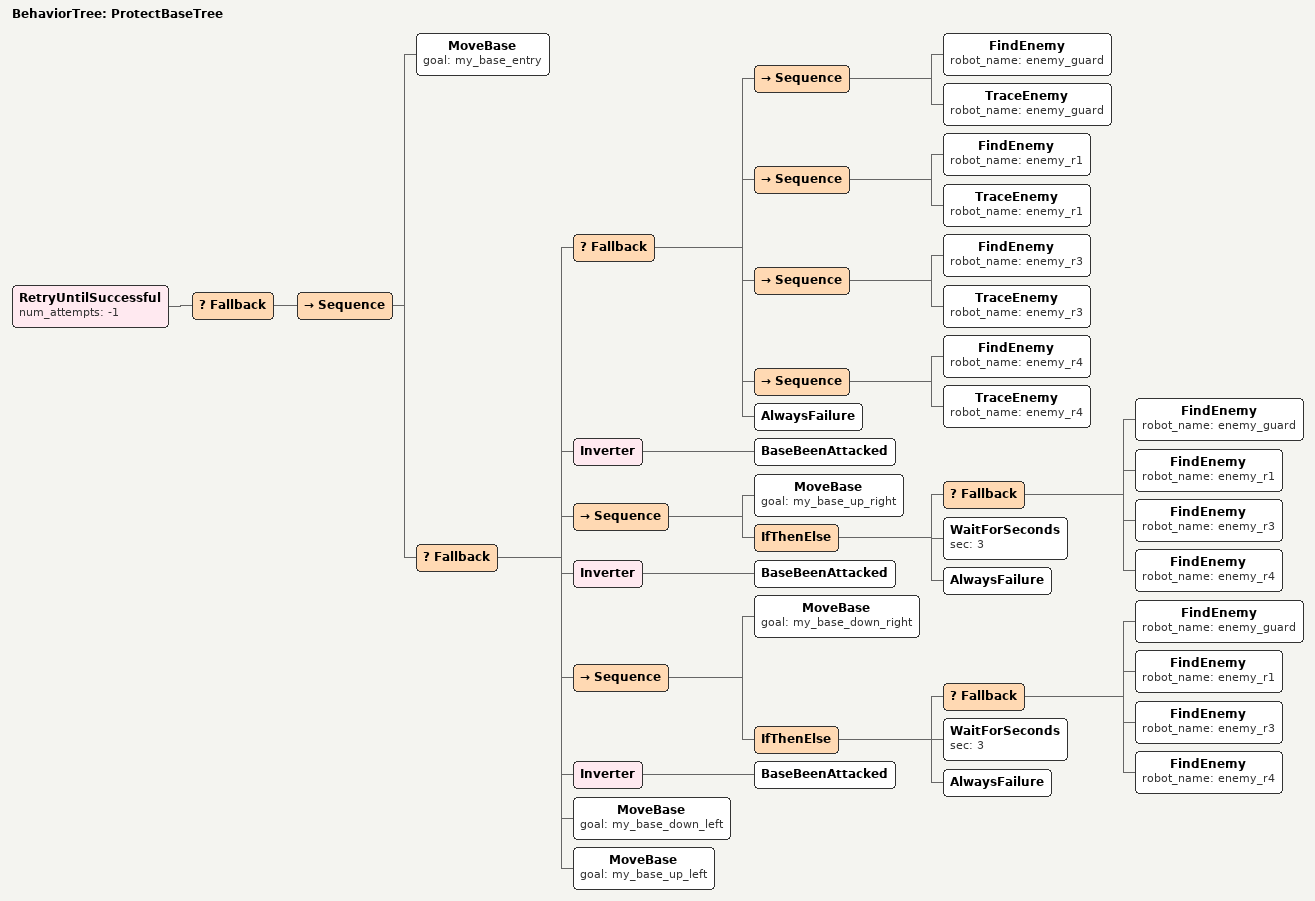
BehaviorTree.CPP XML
<root BTCPP_format="4">

  <BehaviorTree ID="ProtectBaseTree">
    <RetryUntilSuccessful num_attempts="-1">
      <Fallback>
        <Sequence>
          <MoveBase goal="my_base_entry"/>
          <Fallback>
            <Fallback>
              <Sequence>
                <FindEnemy robot_name="enemy_guard"/>
                <TraceEnemy robot_name="enemy_guard"/>
              </Sequence>
              <Sequence>
                <FindEnemy robot_name="enemy_r1"/>
                <TraceEnemy robot_name="enemy_r1"/>
              </Sequence>
              <Sequence>
                <FindEnemy robot_name="enemy_r3"/>
                <TraceEnemy robot_name="enemy_r3"/>
              </Sequence>
              <Sequence>
                <FindEnemy robot_name="enemy_r4"/>
                <TraceEnemy robot_name="enemy_r4"/>
              </Sequence>
              <AlwaysFailure/>
            </Fallback>
            <Inverter>
              <BaseBeenAttacked/>
            </Inverter>
            <Sequence>
              <MoveBase goal="my_base_up_right"/>
              <IfThenElse>
                <Fallback>
                  <FindEnemy robot_name="enemy_guard"/>
                  <FindEnemy robot_name="enemy_r1"/>
                  <FindEnemy robot_name="enemy_r3"/>
                  <FindEnemy robot_name="enemy_r4"/>
                </Fallback>
                <WaitForSeconds sec="3"/>
                <AlwaysFailure/>
              </IfThenElse>
            </Sequence>
            <Inverter>
              <BaseBeenAttacked/>
            </Inverter>
            <Sequence>
              <MoveBase goal="my_base_down_right"/>
              <IfThenElse>
                <Fallback>
                  <FindEnemy robot_name="enemy_guard"/>
                  <FindEnemy robot_name="enemy_r1"/>
                  <FindEnemy robot_name="enemy_r3"/>
                  <FindEnemy robot_name="enemy_r4"/>
                </Fallback>
                <WaitForSeconds sec="3"/>
                <AlwaysFailure/>
              </IfThenElse>
            </Sequence>
            <Inverter>
              <BaseBeenAttacked/>
            </Inverter>
            <MoveBase goal="my_base_down_left"/>
            <MoveBase goal="my_base_up_left"/>
          </Fallback>
        </Sequence>
      </Fallback>
    </RetryUntilSuccessful>
  </BehaviorTree>

</root>
